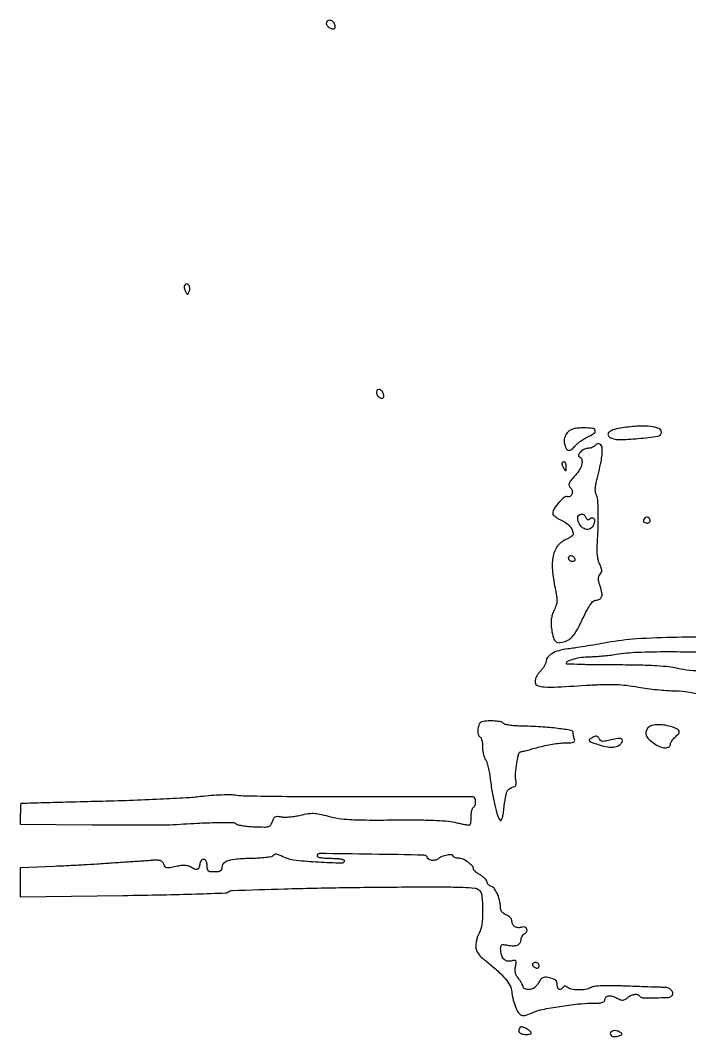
# Model space of a CAD drawing. Extents: x 0 to 5034, y 0 to 2560.
# Drawn here: x 0 to 295.4, y 2061.2 to 2510 of the extents above; entities that cross this region are included whole.
import ezdxf

# ---------------------------------------------------------------- set-up
doc = ezdxf.new("R2010")
doc.units = 0

msp = doc.modelspace()

# ---------------------------------------------------------------- linework, layer by layer
for points in [[(135, 2508.606989, 0.186241), (135.391053, 2507.593546, 0.077876), (136.549247, 2506.659195, 0.082411), (137.874753, 2506.16187, 0.249994), (138.766667, 2506.433333, 0.163221), (138.91114, 2506.723613, 0.048384), (138.932011, 2507.225917, 0.042902), (138.846191, 2507.83089, 0.034948), (138.654923, 2508.456872, 0.14705), (137.82988, 2509.523413, 0.145852), (136.550791, 2509.962549, 0.187237), (135.457219, 2509.589027, 0.221382)], [(72.558745, 2393.095052, 0.112959), (72.374394, 2392.554389, 0.054033), (72.377578, 2391.816469, 0.049628), (72.550607, 2391.010399, 0.050272), (72.878628, 2390.25792, 0.011734), (73.518246, 2389.178701, 0.268018), (73.824091, 2389.01612, 0.286451), (74.103196, 2389.204252, 0.013009), (74.565533, 2390.317217, 0.116297), (74.768978, 2391.802267, 0.133335), (74.265043, 2393.139002, 0.24664), (73.393381, 2393.572547, 0.254048)], [(157.188159, 2345.261484, 0.080488), (157.440178, 2344.572965, 0.064657), (157.912279, 2343.939741, 0.065449), (158.523397, 2343.45528, 0.087557), (159.183091, 2343.203256, 0.067547), (159.946017, 2343.160974, 0.233669), (160.358736, 2343.407599, 0.17272), (160.487788, 2343.956279, 0.036195), (160.304976, 2344.941773, 0.120085), (159.542835, 2346.354259, 0.185782), (158.321179, 2346.974194, 0.294625), (157.399511, 2346.50507, 0.181245)], [(241.654988, 2328.171259, 0.061769), (240.617796, 2326.694143, 0.08296), (240.0992, 2325.146157, 0.07947), (240.100693, 2323.462643, 0.051774), (240.606989, 2321.581787, 0.100967), (241.339759, 2320.432654, 0.230139), (242.282299, 2320.08915, 0.153239), (243.442444, 2320.589291, 0.042884), (244.839707, 2322.018944, -0.043318), (245.717447, 2322.915476, -0.018866), (247.022921, 2323.95332, -0.018503), (248.501532, 2324.958289, -0.023451), (249.940449, 2325.768944, 0.025509), (253.272306, 2327.66414, 0.331235), (253.749112, 2328.91984, 0.308988), (252.677936, 2329.812248, 0.023815), (248.738321, 2330, 0.018043), (246.075024, 2329.903859, 0.045154), (244.156866, 2329.589558, 0.062419), (242.738954, 2329.027606, 0.083499)], [(265.754536, 2330.070923, 0.030311), (262.182613, 2329.34991, 0.090153), (259.931702, 2328.291316, 0.2517), (259.352379, 2327.116766, 0.24792), (260.008359, 2325.973672, 0.145696), (263.958259, 2324.861693, 0.019145), (272.756344, 2325.330406, 0.014475), (281.546058, 2326.39435, 0.3711), (283, 2328.083531, 0.309362), (281.874428, 2329.728612, 0.06408), (278.284646, 2330.617445, 0.04336), (272.828801, 2330.770624, 0.019997)], [(254, 2322.5, -0.065444), (253.380345, 2321.925768, -0.044428), (252.548283, 2321.440625, -0.044429), (251.643633, 2321.110121, -0.065462), (250.806127, 2321, 0.113519), (248.975898, 2320.579044, 0.074024), (247.179139, 2319.35003, 0.126276), (246.350556, 2318.062653, 0.413893), (246.758929, 2317.247024, -0.24814), (247.798459, 2316.158961, -0.1232), (247.859233, 2314.197348, -0.080446), (246.872055, 2311.68753, -0.05126), (245, 2309.161143, 0.011924), (242.927669, 2306.78064, 0.091538), (242.208039, 2305.493769, 0.192033), (242.261208, 2304.474738, 0.088687), (243.032783, 2303.367217, -0.16782), (243.605439, 2302.190324, -0.124735), (243.419749, 2300.746099, -0.150813), (242.614257, 2299.740655, -0.245354), (241.552489, 2299.618232, 0.275005), (240.130173, 2299.373592, 0.032146), (237.722471, 2297.032629, 0.035222), (235.596553, 2294.32021, 0.149691), (235, 2292.372248, 0.171182), (235.234851, 2291.70638, 0.048029), (236.01753, 2290.905871, 0.042473), (237.138048, 2290.113042, 0.033789), (238.463933, 2289.450623, -0.05248), (240.679906, 2288.23818, -0.062565), (242.453062, 2286.649839, -0.070661), (243.606612, 2284.866941, -0.108721), (244, 2283.079161, -0.20539), (243.786712, 2282.581839, -0.034473), (242.970006, 2281.905601, -0.032869), (241.836466, 2281.199731, -0.023869), (240.493639, 2280.561789, 0.140698), (237.144261, 2277.878996, 0.102124), (235.219409, 2273.478659, 0.072365), (234.821751, 2267.306126, 0.03397), (236.004447, 2259.376469, -0.011603), (236.707686, 2255.773634, -0.052961), (236.843437, 2253.646726, -0.070107), (236.509628, 2251.833613, -0.030262), (235.59066, 2249.549809, 0.033799), (234.783242, 2247.501542, 0.046402), (234.36066, 2245.568112, 0.042316), (234.280722, 2243.457857, 0.022493), (234.520329, 2240.852192, 0.035351), (235.266224, 2237.306603, 0.167606), (236.437806, 2235.630844, 0.203265), (238.242671, 2235.213077, 0.054828), (241.12477, 2236.051681, 0.077985), (242.861406, 2237.112494, 0.058275), (244.393383, 2238.755749, 0.036861), (246.02799, 2241.361485, 0.010287), (248.192692, 2245.665562, -0.009753), (250.165259, 2249.598067, -0.031584), (251.685164, 2252.090587, -0.048522), (252.94616, 2253.564509, -0.193909), (254.026865, 2254, 0.115367), (255.677625, 2254.386023, 0.20295), (256.57703, 2255.430512, 0.123717), (256.694829, 2257.261258, 0.034225), (255.975528, 2260.07415, -0.017283), (255.380915, 2262.109659, -0.06094), (255.207329, 2263.459222, -0.092684), (255.393366, 2264.489485, -0.082496), (255.942357, 2265.430544, 0.072878), (256.487177, 2266.324729, 0.113127), (256.645066, 2267.210341, 0.080451), (256.41637, 2268.286355, 0.023194), (255.726382, 2269.846662, -0.052517), (255.136394, 2271.42461, -0.030507), (254.750244, 2273.412422, -0.027536), (254.577576, 2275.685504, -0.02223), (254.635591, 2278.13369, 0.009426), (255.008972, 2285.70221, 0.012192), (255.051106, 2292.655385, 0.009259), (254.837374, 2298.454234, 0.114204), (254.224579, 2300.563184, -0.083496), (253.884093, 2301.514815, -0.043632), (253.770895, 2302.772197, -0.037582), (253.87845, 2304.25203, -0.026659), (254.210875, 2305.88365, 0.014612), (256.323322, 2315.11026, 0.052182), (256.876337, 2321.131974, 0.278802), (255.794643, 2322.870855, 0.350531)], [(239.015313, 2314.25, 0.077483), (239.083671, 2313.863534, 0.020703), (239.310881, 2313.279687, 0.02047), (239.627829, 2312.629313, 0.019837), (240, 2312, 0.023197), (240.520491, 2311.271114, 0.409657), (240.781653, 2311.237851, 0.220444), (240.949578, 2311.555791, 0.011293), (240.984687, 2312.75, 0.042523), (240.917196, 2313.611405, 0.062416), (240.701752, 2314.339063, 0.082215), (240.381177, 2314.832025, 0.210568), (240, 2315, 0.073605), (239.619044, 2314.943614, 0.089496), (239.298248, 2314.779687, 0.102891), (239.086708, 2314.535958, 0.133323)], [(249.648168, 2290.474477, 0.056615), (249.993552, 2289.810272, 0.186627), (250.391312, 2289.532765, 0.181843), (250.879675, 2289.591453, 0.053393), (251.519537, 2290.016214, -0.190144), (252.542148, 2290.351609, -0.290384), (253.276202, 2289.823004, -0.143573), (253.410319, 2288.43427, -0.071651), (252.829689, 2286.75, -0.208077), (251.100202, 2285.335744, -0.189892), (248.798091, 2285.567085, -0.144098), (246.802753, 2287.470008, -0.12685), (246.031803, 2290.25, -0.183129), (246.451937, 2291.422488, -0.203357), (247.522713, 2291.957325, -0.173728), (248.790244, 2291.590054, -0.1456)], [(275.63948, 2290.306147, 0.094876), (275.086489, 2289.491235, 0.1934), (275.067517, 2288.730754, 0.202875), (275.575357, 2288.193711, 0.103624), (276.5, 2288, 0.06085), (277.073598, 2288.070066, 0.079459), (277.559375, 2288.276414, 0.097386), (277.8846, 2288.582093, 0.156819), (278, 2288.940983, 0.139398), (277.764316, 2289.769921, 0.123736), (277.119339, 2290.396031, 0.139481), (276.316568, 2290.598585, 0.191124)], [(244.770833, 2272.1875, -0.134046), (244.795817, 2271.735738, -0.144529), (244.585286, 2271.348828, -0.119977), (244.158616, 2271.089234, -0.077096), (243.583333, 2271, -0.099038), (242.979073, 2271.120875, -0.097945), (242.465104, 2271.465104, -0.097945), (242.120875, 2271.979073, -0.099038), (242, 2272.583333, -0.190724), (242.346973, 2273.459866, -0.244413), (243.153639, 2273.742973, -0.165501), (244.122932, 2273.250696, -0.113253)], [(203.75, 2200.256651, 0.234867), (202.590384, 2199.303714, 0.077907), (201.994967, 2197.11877, 0.076289), (202.091276, 2194.812393, 0.208757), (203, 2193.5, -0.166037), (203.387313, 2193.028948, -0.033122), (203.70625, 2191.971211, -0.031735), (203.926681, 2190.63246, -0.02494), (204, 2189.163489, 0.031999), (204.100475, 2187.595119, 0.026944), (204.401492, 2185.957891, 0.027811), (204.841574, 2184.490174, 0.06485), (205.366783, 2183.472506, -0.076262), (205.939977, 2182.297111, -0.016614), (206.53927, 2180.117078, -0.016945), (207.068493, 2177.521821, -0.015521), (207.438915, 2174.819676, 0.016872), (208.233675, 2169.136241, 0.016434), (209.415268, 2163.468777, 0.013011), (210.731718, 2158.606868, 0.124373), (211.82408, 2156.77592, 0.464869), (212.252817, 2156.812408, 0.074621), (212.685272, 2157.67091, 0.036859), (213.092277, 2159.305874, 0.013352), (213.434771, 2161.674639, -0.007266), (214.124573, 2166.893118, -0.055635), (214.752294, 2169.28054, -0.12776), (215.676269, 2170.568224, -0.110058), (217.161191, 2171.331901, 0.062713), (218.191371, 2171.744612, 0.159688), (218.732238, 2172.327769, 0.124863), (218.897164, 2173.220669, 0.031925), (218.705658, 2174.689872, -0.070711), (218.55564, 2177.558106, -0.020449), (219.13121, 2181.966636, -0.012282), (219.993489, 2186.326006, -0.338992), (220.832864, 2187.029117, 0.050683), (221.307896, 2187.098434, 0.001358), (223.360279, 2187.620075, 0.00282), (225.769414, 2188.253864, 0.001926), (228.5, 2189, -0.014859), (231.535725, 2189.745712, -0.011612), (234.87049, 2190.379925, -0.011779), (238.005051, 2190.825354, -0.027908), (240.356989, 2190.970883, 0.010696), (242.9595, 2191.042174, 0.078543), (244.174296, 2191.295441, 0.235075), (244.638945, 2191.797493, 0.164297), (244.606989, 2192.581787, -0.022862), (244.374505, 2193.281709, -0.016666), (244.178303, 2194.077782, -0.016903), (244.042756, 2194.846595, -0.035192), (244, 2195.453302, 0.366127), (243.153338, 2196.45455, 0.010636), (237.237928, 2197.322268, 0.016483), (229.745081, 2198.00914, 0.009589), (220.720702, 2198.363746, -0.014469), (218.071334, 2198.493752, -0.02033), (215.721117, 2198.773851, -0.017112), (213.840099, 2199.142432, -0.189646), (213.220702, 2199.568513, 0.20207), (212.166311, 2200.257247, 0.026837), (209.467437, 2200.599646, 0.031022), (206.429648, 2200.631566, 0.043774)], [(277.2, 2197.8, 0.118547), (276.210466, 2196.183876, 0.161314), (276.221428, 2194.48639, 0.11348), (277.329404, 2192.68862, 0.043545), (279.577908, 2190.773705, 0.054166), (282.185069, 2189.31474, 0.090228), (284.632443, 2188.762348, 0.153132), (286.313805, 2189.213018, 0.256677), (287, 2190.461644, -0.111476), (287.134304, 2191.056548, -0.034534), (287.5875, 2191.860868, -0.032611), (288.234595, 2192.716775, -0.03068), (289, 2193.5, 0.031701), (290.590145, 2195.133817, 0.245732), (290.821763, 2196.138605, 0.222272), (290.131765, 2196.969889, 0.026292), (287.850777, 2197.902175, 0.042336), (284.717382, 2198.704959, 0.043973), (281.533488, 2198.95476, 0.047886), (278.813612, 2198.667315, 0.14715)], [(252.02896, 2193.03906, 0.0612), (251.143183, 2192.313691, 0.418419), (251.158519, 2191.805715, 0.100468), (251.989001, 2191.29907, 0.004818), (255.070998, 2190.216181, 0.032078), (258.436822, 2189.305946, 0.057796), (261.281375, 2189.064955, 0.075894), (263.506893, 2189.475555, 0.136878), (265.020056, 2190.524166, 0.105901), (265.747211, 2191.915093, 0.380951), (265.341205, 2192.740232, 0.13824), (263.729951, 2192.919555, 0.024251), (260.718486, 2192.270144, -0.013388), (258.454695, 2191.730261, -0.066953), (257.156627, 2191.634508, -0.130067), (256.31828, 2191.911169, -0.121309), (255.70031, 2192.571964, 0.059501), (254.9964, 2193.538725, 0.175788), (254.276773, 2193.908416, 0.140222), (253.376273, 2193.770403, 0.033315)], [(79.5, 2167.2133, -0.014769), (73.223434, 2166.659375, -0.002794), (61.74375, 2166.051529, -0.002983), (48.32356, 2165.49634, -0.002733), (34.5, 2165.082683, 0.000329), (21.445622, 2164.754847, 0.000543), (10.414062, 2164.458566, 0.000028), (0.465957, 2164.180025, 0.109827), (0.25, 2164.125612, 0.265757), (0.149151, 2163.973577, 0.003046), (0.073437, 2162.715023, 0.0083), (0.018032, 2161.234098, 0.005199), (0, 2159.5), (0, 2155), (31.75, 2154.807929, 0.000532), (44.097758, 2154.746376, 0.000791), (54.907812, 2154.721107, 0.000337), (64.15767, 2154.720355, 0.016451), (66, 2154.782081, -0.003739), (78.067446, 2155.493838, -0.009191), (86.944503, 2155.787371, -0.00618), (93.631722, 2155.802841, -0.172346), (95.245467, 2155.211244, 0.119122), (96.115181, 2154.785104, 0.015121), (98.18067, 2154.391661, 0.017032), (100.703007, 2154.077463, 0.013408), (103.450993, 2153.903966, 0.006706), (107.840275, 2153.803764, 0.076535), (109.549452, 2154.050482, 0.17278), (110.517589, 2154.768767, 0.067239), (111.262415, 2156.287246, -0.038953), (111.857655, 2157.696627, -0.154055), (112.513521, 2158.355396, -0.140361), (113.466453, 2158.551543, -0.030383), (115.149228, 2158.320154, 0.052583), (116.682932, 2158.17815, 0.01815), (118.908986, 2158.287403, 0.017804), (121.371954, 2158.586734, 0.019728), (123.723557, 2159.05363, -0.019039), (127.038719, 2159.716585, -0.049643), (129.463191, 2159.862457, -0.04437), (132.021041, 2159.533793, -0.012797), (135.894641, 2158.577368, 0.030587), (140.363155, 2157.641249, 0.022183), (145.422072, 2157.128592, 0.013087), (152.61576, 2156.909405, 0.002864), (165, 2156.927269, -0.003351), (175.976325, 2156.932428, -0.009543), (183.617242, 2156.738936, -0.013109), (189.096712, 2156.351329, -0.040873), (192.733977, 2155.694957, 0.010888), (194.777, 2155.198329, 0.016306), (196.582054, 2154.862259, 0.011249), (198.06621, 2154.669782, 0.226737), (198.483977, 2154.81731, 0.14661), (198.685831, 2155.191903, 0.016951), (198.848418, 2156.143582, 0.019241), (198.962302, 2157.315996, 0.01459), (199, 2158.60765, -0.028263), (199.073476, 2159.906458, -0.034627), (199.29375, 2161.101683, -0.037097), (199.613681, 2162.049187, -0.155594), (200, 2162.5, 0.180347), (200.768775, 2163.489811, 0.089591), (200.969378, 2165.088836, 0.099117), (200.597574, 2166.535921, 0.259451), (199.75, 2167.133375, 0.026555), (198.753201, 2167.186456, 0.000065), (184.473437, 2167.186086, 0.00042), (168.374748, 2167.17005, 0.000262), (149.5, 2167.125524, -0.001477), (130.363074, 2167.126911, -0.002127), (113.425, 2167.250231, -0.001116), (99.078564, 2167.447719, -0.033925), (95.5, 2167.748377, 0.034199), (92.766854, 2167.976496, 0.012083), (88.835469, 2167.94007, 0.011341), (84.282411, 2167.684329, 0.009693)], [(111.444148, 2141.044148, -0.157315), (110.69263, 2140.659252, -0.010585), (108.273921, 2140.318194, -0.01439), (105.31764, 2140.050999, -0.010243), (101.994148, 2139.915075, 0.012307), (95.486603, 2139.622014, 0.055377), (91.745128, 2138.940184, 0.119171), (89.744878, 2137.773248, 0.20413), (89, 2136.024751, -0.082457), (88.832411, 2135.015442, -0.174219), (88.343849, 2134.403884, -0.113036), (87.405958, 2134.086142, -0.025388), (85.710579, 2134, -0.024087), (83.84018, 2134.090156, -0.152652), (82.97315, 2134.456007, -0.184404), (82.556699, 2135.211426, -0.038382), (82.460579, 2136.75, 0.102359), (82.091885, 2138.670468, 0.262236), (81.015446, 2139.513151, 0.292035), (79.843484, 2138.993998, 0.111572), (79.180449, 2137.25, -0.065647), (78.762545, 2135.752735, -0.232712), (78.027644, 2135.120786, -0.170275), (76.89126, 2135.216904, -0.034151), (75.070887, 2136.187803, 0.074782), (73.918988, 2136.687032, 0.059432), (72.575327, 2136.877687, 0.043896), (70.87826, 2136.766356, 0.017931), (68.60623, 2136.331517, -0.010502), (65.939656, 2135.779982, -0.085034), (64.69569, 2135.763442, -0.186793), (63.967044, 2136.186164, -0.092372), (63.454387, 2137.143714, 0.116147), (62.787862, 2138.259214, 0.114984), (61.691402, 2138.965091, 0.08478), (60.109622, 2139.242922, 0.038149), (58, 2139.091726, -0.016078), (57.092281, 2138.986273, -0.002166), (55.178125, 2138.834415, -0.002498), (52.907199, 2138.675555, -0.002102), (50.5, 2138.529403, 0.001966), (47.700848, 2138.360217, 0.001019), (44.20625, 2138.128048, 0.001013), (40.616933, 2137.874924, 0.001542), (37.5, 2137.6391, -0.004606), (33.810268, 2137.382675, -0.001313), (28.076562, 2137.052348, -0.001322), (21.601936, 2136.713551, -0.001401), (15.25, 2136.415845), (0, 2135.743911), (0, 2129.377689), (0, 2123.011467), (45.25, 2123.594078, 0.001804), (62.674475, 2123.8813, 0.002902), (77.522643, 2124.265863, 0.00054), (90.600567, 2124.69467, 0.165753), (91.571764, 2125.062867, -0.166372), (93.576928, 2125.820294, -0.000746), (116.591968, 2126.509835, -0.003497), (142.493786, 2127.065872, -0.00235), (172.094528, 2127.355052, -0.001857), (187.038758, 2127.375301, -0.00955), (195.320007, 2127.197578, -0.011744), (200.557912, 2126.861667, -0.152329), (202.344528, 2126.127555, -0.19636), (203.678594, 2123.631335, -0.02373), (204.031802, 2117.28273, -0.027564), (203.728142, 2110.82471, -0.104684), (202.5, 2107, 0.042386), (201.949462, 2105.813984, 0.024213), (201.480268, 2104.30498, 0.024043), (201.152849, 2102.729924, 0.036437), (201.035435, 2101.336103, 0.079164), (201.315796, 2099.440013, 0.089169), (202.169983, 2097.80989, 0.049918), (203.943505, 2095.944972, 0.009658), (207.532022, 2092.974519, -0.021131), (211.753798, 2089.313471, -0.042855), (214.678369, 2086.035588, -0.056421), (216.422617, 2083.059422, -0.104729), (217, 2080.333093, 0.0527), (217.099919, 2079.387731, 0.012857), (217.467361, 2077.861929, 0.013035), (217.981982, 2076.125366, 0.012661), (218.591015, 2074.400853, 0.043176), (219.863359, 2071.774329, 0.187986), (221.202224, 2070.731456, 0.151223), (223.083368, 2070.750361, 0.025315), (226.5, 2072.039664, -0.055033), (230.382568, 2073.247077, -0.009111), (238.111981, 2074.600372, -0.010571), (246.094744, 2075.676233, -0.028214), (251.82793, 2076, 0.010701), (254.865861, 2076.065023, 0.045737), (256.660811, 2076.307382, 0.095775), (257.648675, 2076.744497, 0.245576), (258, 2077.416667, -0.167874), (258.418775, 2078.628804, -0.18802), (259.477223, 2079.254384, -0.112581), (261.172436, 2079.148944, -0.045415), (263.340927, 2078.290094, 0.021291), (264.990156, 2077.543093, 0.103537), (265.99506, 2077.363985, 0.132849), (266.857964, 2077.625351, 0.044356), (267.919667, 2078.4273, -0.070093), (269.42743, 2079.44912, -0.083461), (271.072533, 2079.938451, -0.103593), (272.505685, 2079.817964, -0.183752), (273.434091, 2079.106643, 0.254603), (274.590873, 2078.446447, 0.007584), (280.359647, 2078.418581, 0.008891), (286.059072, 2078.578892, 0.187009), (287.586283, 2079.25295, 0.220673), (288.008131, 2080.404977, 0.161089), (287.466279, 2081.676629, 0.116435), (286.063541, 2082.671154, 0.098677), (284.274571, 2083.01185, -0.009271), (282.519634, 2083.029425, -0.000906), (278.283492, 2083.15811, -0.001147), (273.234162, 2083.332257, -0.000908), (267.775614, 2083.542986, 0.005263), (261.214655, 2083.739058, 0.015356), (256.684912, 2083.687599, 0.020204), (253.519228, 2083.425925, 0.093288), (251.775614, 2082.869485, -0.087275), (249.440384, 2082.093425, -0.042098), (246.284169, 2081.895621, -0.041746), (243.249632, 2082.215425, -0.126742), (241.387383, 2083.093464, 0.053683), (240.813967, 2083.47364, 0.126257), (240.317192, 2083.588392, 0.154676), (239.891668, 2083.44212, 0.095087), (239.530011, 2083.048558, -0.101741), (238.716297, 2082.186158, -0.242271), (237.867954, 2082.069831, -0.221944), (237.224338, 2082.701358, -0.089757), (237, 2083.940983, 0.058071), (236.840103, 2085.313068, 0.161922), (236.337308, 2086.127506, 0.100746), (235.278733, 2086.700107, 0.015322), (232.94757, 2087.331207, 0.055687), (231.559746, 2087.502049, 0.128919), (230.54908, 2087.249147, 0.104711), (229.663335, 2086.48739, 0.029581), (228.641034, 2084.969465, -0.040187), (227.716368, 2083.65738, -0.065313), (226.716696, 2082.733286, -0.075546), (225.628912, 2082.187709, -0.078682), (224.443464, 2082, -0.042764), (223.50802, 2082.080153, -0.062436), (222.717768, 2082.320855, -0.081956), (222.182335, 2082.674659, -0.20879), (222, 2083.092271, 0.105499), (221.875944, 2083.673679, 0.021257), (221.401056, 2084.625121, 0.021573), (220.741586, 2085.704149, 0.018698), (219.961043, 2086.776656, -0.039191), (219.039966, 2088.157752, -0.066106), (218.527219, 2089.44969, -0.068943), (218.381555, 2090.791585, -0.0467), (218.570333, 2092.320223, 0.014771), (218.912177, 2094.13023, 0.216169), (218.743969, 2094.741193, 0.264915), (218.198986, 2094.94534, 0.0216), (216.649297, 2094.626827, -0.125439), (214.755631, 2094.633778, -0.15361), (213.261233, 2095.566704, -0.118425), (212.312937, 2097.423775, -0.059162), (212, 2100.059259, -0.051031), (212.119054, 2101.222695, -0.222888), (212.522881, 2101.762194, -0.151732), (213.31664, 2101.913589, -0.021178), (214.989062, 2101.652188, 0.042568), (217.561933, 2101.362003, 0.102315), (219.44087, 2101.697495, 0.154053), (220.573668, 2102.625438, 0.145713), (221, 2104.057299, -0.078128), (221.121555, 2104.830476, -0.056099), (221.481867, 2105.62881, -0.055868), (222.012913, 2106.330772, -0.075471), (222.640398, 2106.818633, 0.158616), (223.515748, 2107.765862, 0.216089), (223.52233, 2108.913609, 0.221453), (222.668513, 2109.654984, 0.162807), (221.398849, 2109.599558, -0.102366), (219.824016, 2109.341557, -0.120753), (218.376828, 2109.760804, -0.131116), (217.36898, 2110.763959, -0.132514), (217, 2112.13174, 0.106022), (216.821235, 2112.965321, 0.073732), (216.300192, 2113.778742, 0.066086), (215.498914, 2114.48423, 0.056713), (214.5, 2115, -0.057433), (213.543559, 2115.495579, -0.05871), (212.732737, 2116.192622, -0.06488), (212.180723, 2116.975997, -0.120865), (211.994423, 2117.725249, 0.053048), (211.660148, 2120.775936, 0.043822), (210.684501, 2123.899799, 0.045064), (209.358018, 2126.445399, 0.17501), (207.968875, 2127.509879, -0.059323), (207.216025, 2127.851366, -0.062366), (206.578357, 2128.355434, -0.069609), (206.146034, 2128.938131, -0.125484), (206, 2129.510852, 0.150488), (205.80027, 2130.159431, 0.04098), (205.11875, 2131.003273, 0.037568), (204.148247, 2131.879514, 0.031444), (203, 2132.659071, -0.018053), (201.850945, 2133.395039, -0.025002), (200.88125, 2134.141063, -0.023293), (200.163738, 2134.81263, -0.195403), (200, 2135.215608, 0.187342), (199.456596, 2136.615004, 0.048912), (197.630973, 2138.256253, 0.049322), (195.409713, 2139.575564, 0.109786), (193.5, 2140, -0.038879), (192.542687, 2140.074552, -0.05797), (191.734375, 2140.299347, -0.076215), (191.183532, 2140.628936, -0.223479), (191, 2141.019052, 0.41532), (190.431141, 2141.585766, 0.043124), (188.350744, 2141.398086, 0.042611), (186.061949, 2140.785943, 0.099192), (184.55, 2139.870892, -0.116997), (183.330718, 2139.190403, -0.088968), (181.802947, 2139.03921, -0.099519), (180.460457, 2139.421198, -0.195914), (179.750563, 2140.25, 0.31746), (178.202163, 2141.390043, 0.001238), (155.178905, 2141.790361, 0.001173), (132.114588, 2142.080134, 0.417209), (131, 2140.976876, 0.342436), (131.297448, 2140.593492, 0.022433), (132.7625, 2140.286957, 0.025051), (134.699858, 2140.070423, 0.015305), (137, 2140, -0.014528), (139.435192, 2139.92923, -0.029363), (141.340343, 2139.705663, -0.033012), (142.677888, 2139.376182, -0.326754), (143, 2138.935912, -0.422711), (141.864803, 2137.833086, -0.0062), (131.553835, 2138.259429, -0.012848), (121.6792, 2139.045322, -0.074339), (116.627876, 2140.354096, 0.001737), (113.500285, 2141.670716, 0.065754), (112.763187, 2141.869691, 0.19703), (112.23397, 2141.730757, 0.034911)], [(226, 2093.106989, 0.13875), (226.108626, 2092.723081, 0.061199), (226.440625, 2092.307216, 0.053891), (226.926204, 2091.924763, 0.048303), (227.5, 2091.638374, 0.075244), (228.114961, 2091.503306, 0.151899), (228.592642, 2091.617923, 0.166113), (228.893789, 2091.972145, 0.094119), (229, 2092.531385, 0.10122), (228.885371, 2093.091819, 0.098432), (228.559375, 2093.568594, 0.097416), (228.072505, 2093.887999, 0.096899), (227.5, 2094, 0.057609), (226.926285, 2093.933678, 0.076852), (226.440625, 2093.737678, 0.095748), (226.115158, 2093.447641, 0.164455)], [(220.631483, 2065.29815, 0.13295), (220.006697, 2064.209588, 0.233082), (220.209796, 2063.214249, 0.158331), (221.269116, 2062.493464, 0.063833), (223.017997, 2062.218551, 0.028802), (224.136222, 2062.251172, 0.061365), (224.980936, 2062.430623, 0.120052), (225.426477, 2062.716746, 0.341001), (225.462304, 2063.060994, 0.097874), (224.512172, 2064.083551, 0.048356), (222.976513, 2064.984005, 0.047619), (221.443466, 2065.523763, 0.263015)], [(260.542705, 2063.069098, 0.234051), (260.458705, 2062.175731, 0.203758), (261.117185, 2061.494049, 0.112329), (262.487604, 2061.248952, 0.065239), (264.141076, 2061.544776, 0.020804), (265.193526, 2061.927677, 0.185613), (265.544869, 2062.259999, 0.321961), (265.480127, 2062.622373, 0.051661), (264.882128, 2063.094011, 0.056569), (263.558677, 2063.73586, 0.086285), (262.302689, 2063.94681, 0.108984), (261.261979, 2063.710968, 0.145325)]]:
    msp.add_lwpolyline(points, format="xyb", close=True)
for points in [[(307.495153, 2237.580173, 0.007202), (289.842089, 2237.55027, 0.011956), (271.983579, 2236.835427, 0.029664), (259, 2235.227337, -0.002952), (254.1658, 2234.364453, -0.002659), (249.150383, 2233.527183, -0.002664), (244.645748, 2232.824386, -0.00842), (241.618325, 2232.420577, 0.038271), (237.656772, 2231.649376, 0.068085), (234.607459, 2230.343104, 0.093007), (232.67871, 2228.630284, 0.166294), (232, 2226.646023, -0.113657), (231.839395, 2225.948618, -0.025859), (231.249463, 2224.879933, -0.025476), (230.423007, 2223.689962, -0.022362), (229.44498, 2222.535134, 0.037652), (228.455711, 2221.291933, 0.041548), (227.700168, 2219.953236, 0.045778), (227.250185, 2218.678237, 0.097665), (227.19498, 2217.639111, 0.27441), (228.333771, 2216.222987, 0.077745), (231.218453, 2215.630088, 0.025182), (237.039617, 2215.646512, 0.002302), (251.5, 2216.482954, -0.008705), (257.858201, 2216.769098, -0.017083), (262.922572, 2216.735679, -0.018976), (267.6095, 2216.366006, -0.01408), (272.750445, 2215.61626, 0.009491), (276.737788, 2214.997329, 0.007503), (281.071164, 2214.474776, 0.007595), (285.109174, 2214.111133, 0.018658), (288.08631, 2214, -0.035954), (293.633724, 2213.600579, -0.020836), (300.206381, 2212.367715, -0.017567)], [(299.950205, 2222.663254, -0.019723), (293.989321, 2223.127438, -0.030411), (288.902286, 2224.042403, 0.037709), (285.345241, 2224.628786, 0.009732), (279.540057, 2225.027275, 0.008261), (271.927639, 2225.275144, 0.004078), (262.25, 2225.351329, -0.002941), (254.101743, 2225.396943, -0.004902), (247.242188, 2225.542957, -0.000966), (241.262334, 2225.740472, -0.404014), (241, 2226.012138, -0.292186), (241.671464, 2227.063078, -0.037673), (244.291782, 2228.044582, -0.037341), (247.689387, 2228.76322, -0.033098), (251.297053, 2229.007554, 0.014906), (253.750046, 2229.084265, 0.007297), (256.868862, 2229.320705, 0.007232), (260.10614, 2229.660968, 0.010415), (262.958647, 2230.062993, -0.030656), (272.273869, 2230.993417, -0.010034), (286.07486, 2231.244514, -0.005776), (299.974406, 2231.057855, -0.117958)]]:
    msp.add_lwpolyline(points, format="xyb")

doc.saveas('drawing.dxf')
